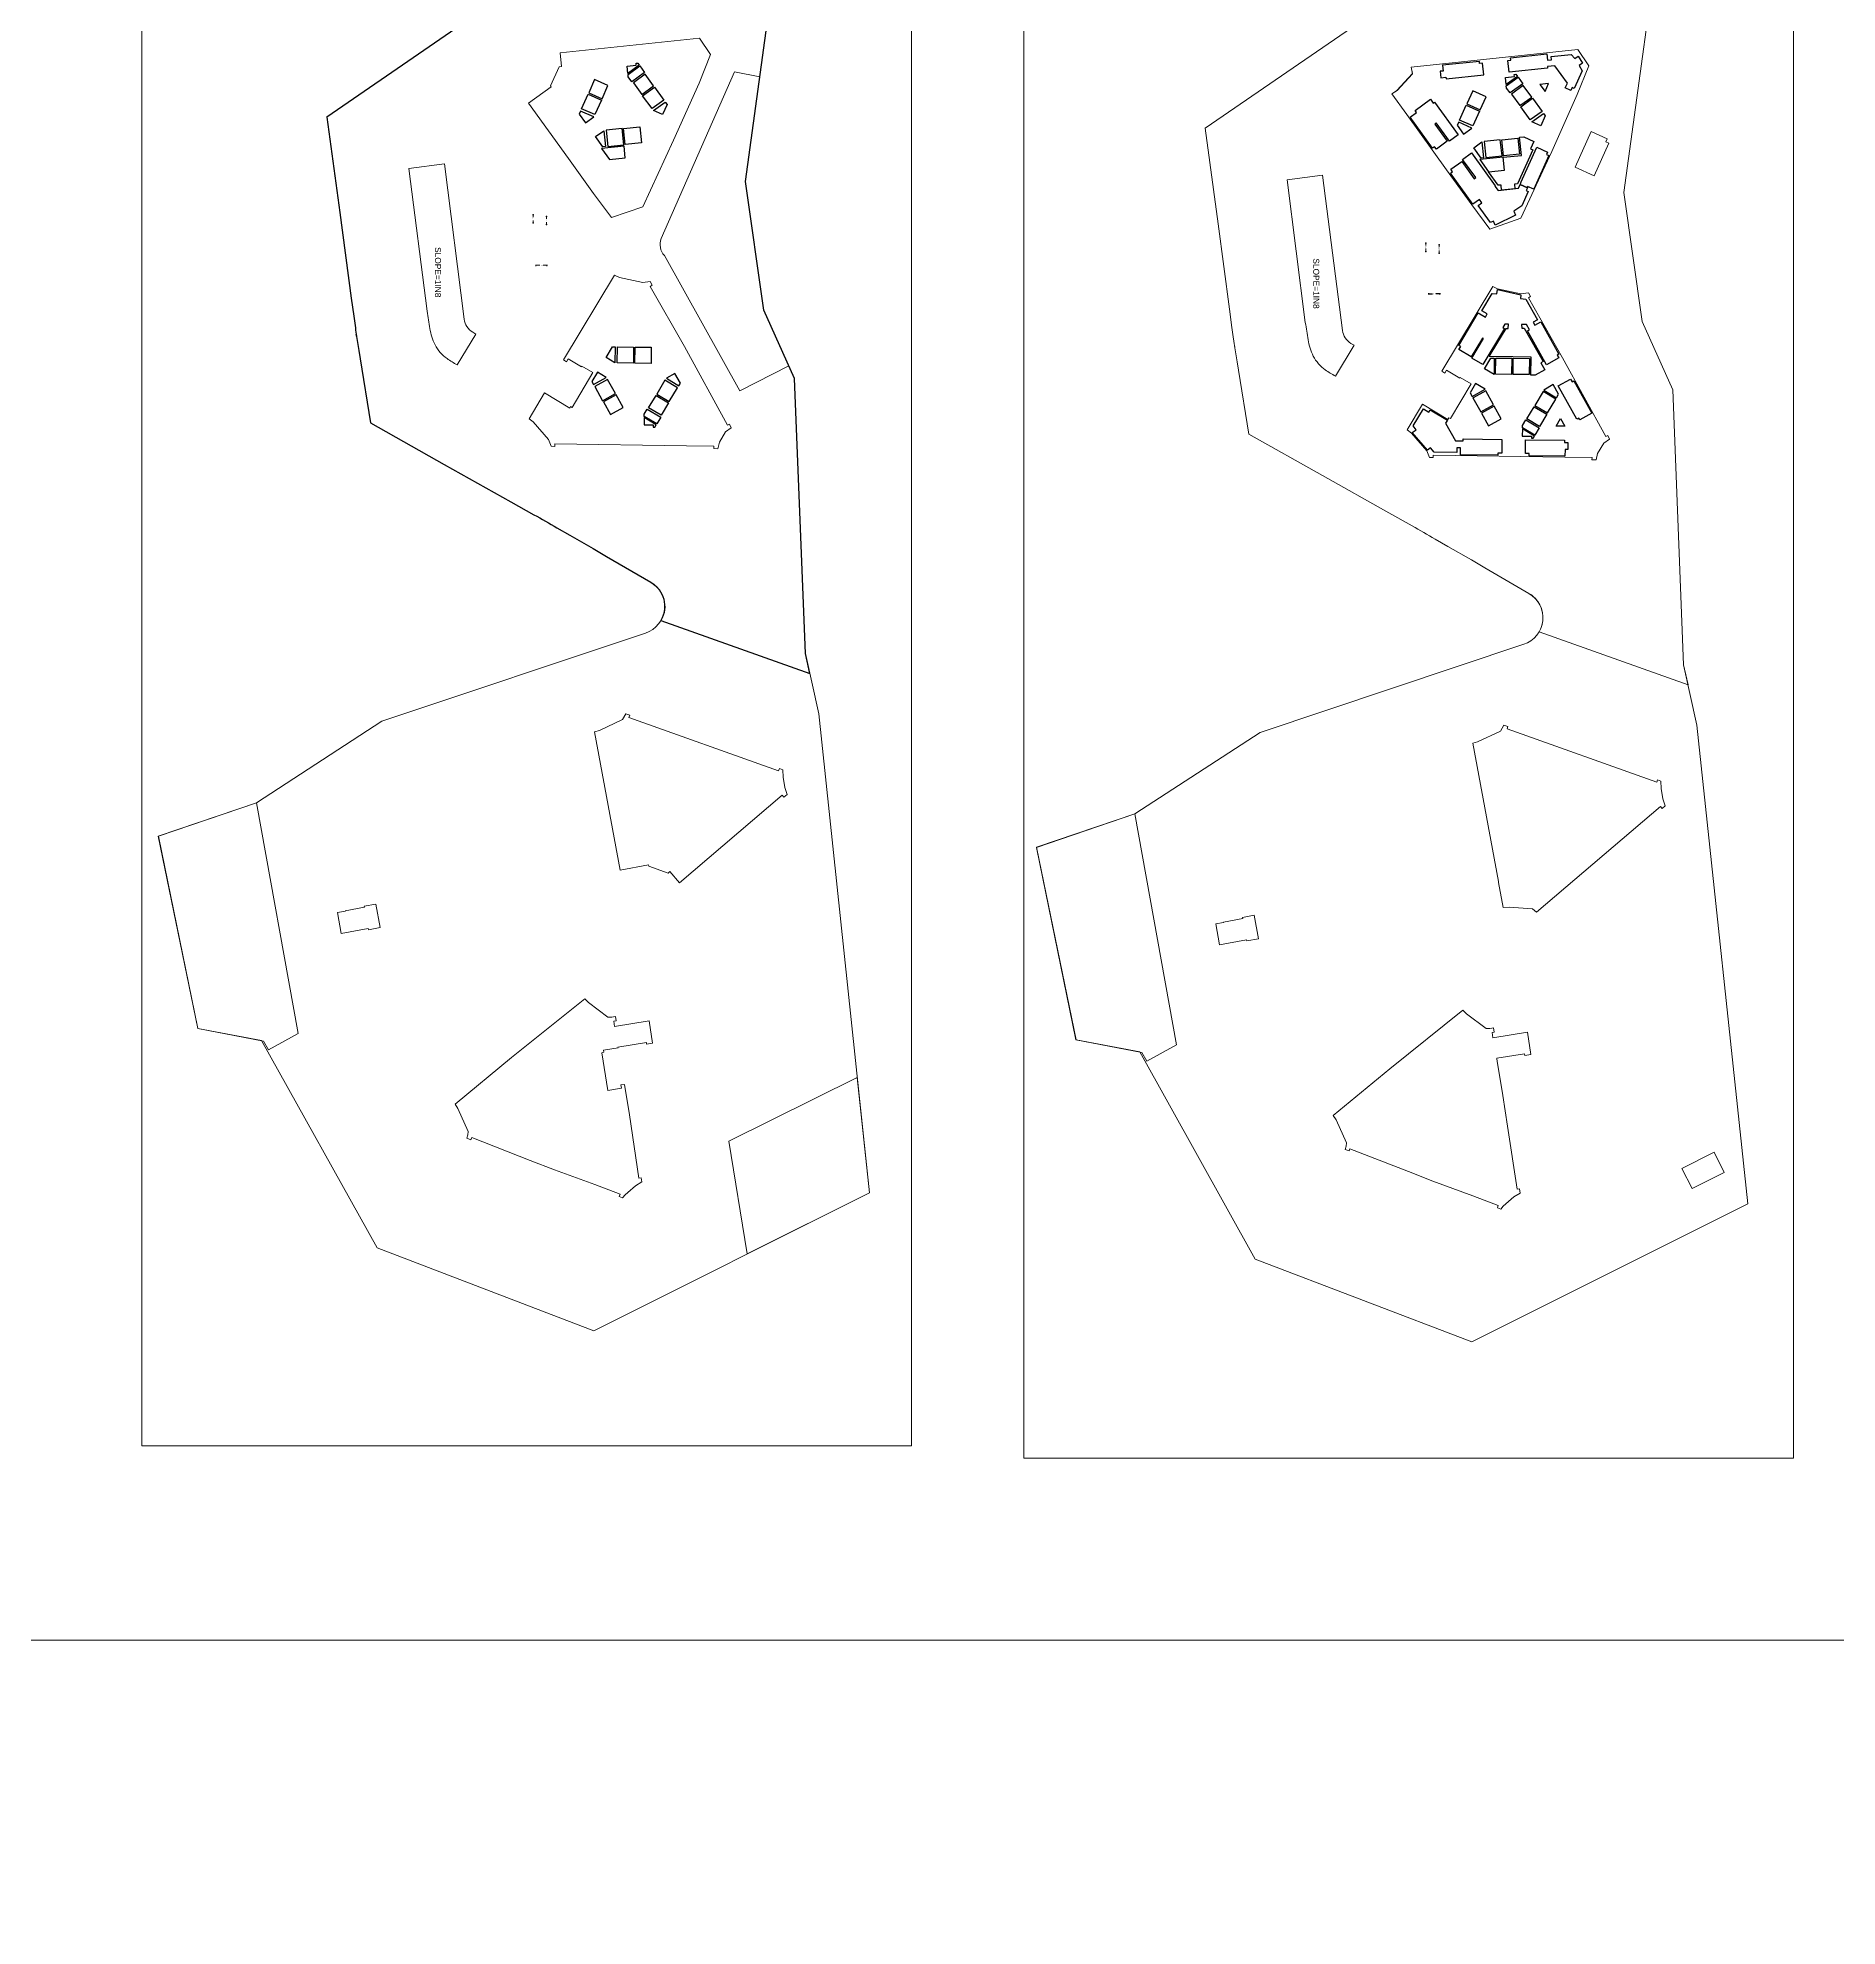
# Model space of a CAD drawing. Header units: metres. Extents: x 256329 to 886268, y -249371 to 355.
# Drawn here: x 284503.2 to 284804.4, y -871.7 to -555.7 of the extents above; entities that cross this region are included whole.
import ezdxf

# ---------------------------------------------------------------- set-up
doc = ezdxf.new("R2010")
doc.units = ezdxf.units.M
doc.header["$MEASUREMENT"] = 0
doc.header["$PDMODE"] = 35
doc.linetypes.add('DASHED', pattern=[0.75, 0.5, -0.25])
doc.layers.get('0').update_dxf_attribs({"lineweight": 18})
doc.layers.get('Defpoints').update_dxf_attribs({"lineweight": 20})
for name, color, linetype, lineweight, plot in [('A-AREA-BUILT UP', 30, 'Continuous', 0, False), ('A-AREA-BUP DUCTS', 114, 'Continuous', 0, False), ('A-AREA-BUP LOBBY', 49, 'Continuous', 0, False)]:
    doc.layers.add(name, color=color, linetype=linetype, lineweight=lineweight, plot=plot)
for name, color, linetype, lineweight in [('BLK_1_FLR_-1_BLT_UP_AREA', 22, 'DASHED', 9), ('BLK_1_FLR_-1_EXIT_WIDTH_DOOR', 7, 'Continuous', 0), ('BLK_1_FLR_-1_VEHICLE_RAMP_1', 7, 'Continuous', 0), ('BLK_1_FLR_-2_EXIT_WIDTH_DOOR', 7, 'Continuous', 0), ('BLK_1_FLR_-2_EXIT_WIDTH_STAIR', 1, 'Continuous', 0), ('BLK_1_FLR_-2_VEHICLE_RAMP_1', 7, 'Continuous', 0)]:
    doc.layers.add(name, color=color, linetype=linetype, lineweight=lineweight)
for name, color, linetype, plot in [('BLK_1_FLR_-1_BLT_UP_AREA_DEDUCT', 25, 'Continuous', False), ('BLK_1_FLR_-1_EXIT_WIDTH_STAIR', 7, 'Continuous', False), ('BLK_1_FLR_-2_BLT_UP_AREA_DEDUCT', 25, 'Continuous', False)]:
    doc.layers.add(name, color=color, linetype=linetype, plot=plot)
doc.layers.add('BLK_1_FLR_-2_BLT_UP_AREA', color=7, linetype='Continuous')
doc.styles.get("Standard").update_dxf_attribs({"font": 'arial.ttf'})
doc.dimstyles.new('RM DIM', dxfattribs={"dimtxt": 0.15, "dimasz": 0.1, "dimexe": 0.1, "dimexo": 0.1, "dimgap": 0.09, "dimtad": 0, "dimzin": 0, "dimdsep": 46, "dimtxsty": 'Standard', "dimblk": 'OBLIQUE', "dimcen": 0, "dimdle": 0.1, "dimclrd": 147, "dimclre": 147, "dimclrt": 7, "dimadec": 0, "dimazin": 0, "dimtfac": 1, "dimtofl": 0, "dimtmove": 1, "dimatfit": 2, "dimfxl": 0.125, "dimtolj": 1, "dimtzin": 0, "dimlwd": -1, "dimlwe": -1, "dimarcsym": 0})

# ---------------------------------------------------------------- blocks, each defined once
blk = doc.blocks.new('_Oblique')
at = {"color": 0, "linetype": 'ByBlock', "lineweight": -2}
blk.add_line((-0.5, -0.5), (0.5, 0.5), dxfattribs=at)
blk = doc.blocks.new('*D170')
at = {"layer": 'BLK_1_FLR_-1_EXIT_WIDTH_DOOR', "color": 147, "ltscale": 0.1, "transparency": 16777216}
for p, q in [((284737.893133, -590.401032), (284737.668133, -590.401032)), ((284737.768133, -590.301032), (284737.768133, -590.809076)), ((284737.893133, -591.772632), (284737.668133, -591.772632)), ((284737.768133, -591.872632), (284737.768133, -591.364588))]:
    blk.add_line(p, q, dxfattribs=at)
at = {"layer": 'Defpoints', "color": 0, "ltscale": 0.1, "transparency": 16777216}
for p in [(284738.075197, -590.401032), (284737.768133, -591.772632), (284738.075197, -591.772632)]:
    blk.add_point(p, dxfattribs=at)
at = {"layer": 'BLK_1_FLR_-1_EXIT_WIDTH_DOOR', "color": 147, "ltscale": 0.1, "transparency": 16777216, "xscale": 0.1, "yscale": 0.1, "zscale": 0.1}
for p, rotation in [((284737.768133, -590.401032), 90), ((284737.768133, -591.772632), 270)]:
    blk.add_blockref('_Oblique', p, dxfattribs=dict(at, rotation=rotation))
at = {"layer": 'BLK_1_FLR_-1_EXIT_WIDTH_DOOR', "color": 7, "ltscale": 0.1, "transparency": 16777216, "insert": (284737.768133, -591.086832), "char_height": 0.15, "attachment_point": 5, "rotation": 90}
blk.add_mtext('\\A1;1.37', dxfattribs=at)
blk = doc.blocks.new('*D171')
at = {"layer": 'BLK_1_FLR_-1_EXIT_WIDTH_STAIR', "color": 147, "ltscale": 0.1, "transparency": 16777216}
for p, q in [((284735.934113, -598.587442), (284736.670758, -598.587442)), ((284736.034113, -598.712442), (284736.034113, -598.487442)), ((284737.962913, -598.587442), (284737.226269, -598.587442)), ((284737.862913, -598.712442), (284737.862913, -598.487442))]:
    blk.add_line(p, q, dxfattribs=at)
at = {"layer": 'Defpoints', "color": 0, "ltscale": 0.1, "transparency": 16777216}
for p in [(284736.034113, -599.112432), (284737.862913, -598.587442), (284737.862913, -599.112432)]:
    blk.add_point(p, dxfattribs=at)
at = {"layer": 'BLK_1_FLR_-1_EXIT_WIDTH_STAIR', "color": 147, "ltscale": 0.1, "transparency": 16777216, "xscale": 0.1, "yscale": 0.1, "zscale": 0.1, "rotation": 180}
blk.add_blockref('_Oblique', (284736.034113, -598.587442), dxfattribs=at)
at = {"layer": 'BLK_1_FLR_-1_EXIT_WIDTH_STAIR', "color": 147, "ltscale": 0.1, "transparency": 16777216, "xscale": 0.1, "yscale": 0.1, "zscale": 0.1}
blk.add_blockref('_Oblique', (284737.862913, -598.587442), dxfattribs=at)
at = {"layer": 'BLK_1_FLR_-1_EXIT_WIDTH_STAIR', "color": 7, "ltscale": 0.1, "transparency": 16777216, "insert": (284736.948513, -598.587442), "char_height": 0.15, "attachment_point": 5}
blk.add_mtext('\\A1;1.83', dxfattribs=at)
blk = doc.blocks.new('*D172')
at = {"layer": 'BLK_1_FLR_-1_EXIT_WIDTH_DOOR', "color": 147, "ltscale": 0.1, "transparency": 16777216}
for p, q in [((284735.661741, -590.12234), (284735.436741, -590.12234)), ((284735.536741, -590.02234), (284735.536741, -590.530384)), ((284735.661741, -591.49394), (284735.436741, -591.49394)), ((284735.536741, -591.59394), (284735.536741, -591.085896))]:
    blk.add_line(p, q, dxfattribs=at)
at = {"layer": 'Defpoints', "color": 0, "ltscale": 0.1, "transparency": 16777216}
for p in [(284735.843804, -590.12234), (284735.536741, -591.49394), (284735.843804, -591.49394)]:
    blk.add_point(p, dxfattribs=at)
at = {"layer": 'BLK_1_FLR_-1_EXIT_WIDTH_DOOR', "color": 147, "ltscale": 0.1, "transparency": 16777216, "xscale": 0.1, "yscale": 0.1, "zscale": 0.1}
for p, rotation in [((284735.536741, -590.12234), 90), ((284735.536741, -591.49394), 270)]:
    blk.add_blockref('_Oblique', p, dxfattribs=dict(at, rotation=rotation))
at = {"layer": 'BLK_1_FLR_-1_EXIT_WIDTH_DOOR', "color": 7, "ltscale": 0.1, "transparency": 16777216, "insert": (284735.536741, -590.80814), "char_height": 0.15, "attachment_point": 5, "rotation": 90}
blk.add_mtext('\\A1;1.37', dxfattribs=at)
blk = doc.blocks.new('*D173')
at = {"layer": 'BLK_1_FLR_-2_EXIT_WIDTH_DOOR', "color": 147, "ltscale": 0.1, "transparency": 16777216}
for p, q in [((284588.469824, -585.633805), (284588.244824, -585.633805)), ((284588.469824, -587.005405), (284588.244824, -587.005405)), ((284588.344824, -585.533805), (284588.344824, -586.041849)), ((284588.344824, -587.105405), (284588.344824, -586.597361))]:
    blk.add_line(p, q, dxfattribs=at)
at = {"layer": 'Defpoints', "color": 0, "ltscale": 0.1, "transparency": 16777216}
for p in [(284588.344824, -587.005405), (284588.651887, -585.633805), (284588.651887, -587.005405)]:
    blk.add_point(p, dxfattribs=at)
at = {"layer": 'BLK_1_FLR_-2_EXIT_WIDTH_DOOR', "color": 147, "ltscale": 0.1, "transparency": 16777216, "xscale": 0.1, "yscale": 0.1, "zscale": 0.1}
for p, rotation in [((284588.344824, -585.633805), 90), ((284588.344824, -587.005405), 270)]:
    blk.add_blockref('_Oblique', p, dxfattribs=dict(at, rotation=rotation))
at = {"layer": 'BLK_1_FLR_-2_EXIT_WIDTH_DOOR', "color": 7, "ltscale": 0.1, "transparency": 16777216, "insert": (284588.344824, -586.319605), "char_height": 0.15, "attachment_point": 5, "rotation": 90}
blk.add_mtext('\\A1;1.37', dxfattribs=at)
blk = doc.blocks.new('*D174')
at = {"layer": 'BLK_1_FLR_-2_EXIT_WIDTH_STAIR', "color": 147, "ltscale": 0.1, "transparency": 16777216}
for p, q in [((284586.510804, -593.820215), (284587.247448, -593.820215)), ((284586.610804, -593.945215), (284586.610804, -593.720215)), ((284588.539604, -593.820215), (284587.80296, -593.820215)), ((284588.439604, -593.945215), (284588.439604, -593.720215))]:
    blk.add_line(p, q, dxfattribs=at)
at = {"layer": 'Defpoints', "color": 0, "ltscale": 0.1, "transparency": 16777216}
for p in [(284588.439604, -593.820215), (284586.610804, -594.345205), (284588.439604, -594.345205)]:
    blk.add_point(p, dxfattribs=at)
at = {"layer": 'BLK_1_FLR_-2_EXIT_WIDTH_STAIR', "color": 147, "ltscale": 0.1, "transparency": 16777216, "xscale": 0.1, "yscale": 0.1, "zscale": 0.1, "rotation": 180}
blk.add_blockref('_Oblique', (284586.610804, -593.820215), dxfattribs=at)
at = {"layer": 'BLK_1_FLR_-2_EXIT_WIDTH_STAIR', "color": 147, "ltscale": 0.1, "transparency": 16777216, "xscale": 0.1, "yscale": 0.1, "zscale": 0.1}
blk.add_blockref('_Oblique', (284588.439604, -593.820215), dxfattribs=at)
at = {"layer": 'BLK_1_FLR_-2_EXIT_WIDTH_STAIR', "color": 7, "ltscale": 0.1, "transparency": 16777216, "insert": (284587.525204, -593.820215), "char_height": 0.15, "attachment_point": 5}
blk.add_mtext('\\A1;1.83', dxfattribs=at)
blk = doc.blocks.new('*D175')
at = {"layer": 'BLK_1_FLR_-2_EXIT_WIDTH_DOOR', "color": 147, "ltscale": 0.1, "transparency": 16777216}
for p, q in [((284586.238431, -585.355113), (284586.013431, -585.355113)), ((284586.238431, -586.726713), (284586.013431, -586.726713)), ((284586.113431, -585.255113), (284586.113431, -585.763157)), ((284586.113431, -586.826713), (284586.113431, -586.318669))]:
    blk.add_line(p, q, dxfattribs=at)
at = {"layer": 'Defpoints', "color": 0, "ltscale": 0.1, "transparency": 16777216}
for p in [(284586.113431, -586.726713), (284586.420495, -585.355113), (284586.420495, -586.726713)]:
    blk.add_point(p, dxfattribs=at)
at = {"layer": 'BLK_1_FLR_-2_EXIT_WIDTH_DOOR', "color": 147, "ltscale": 0.1, "transparency": 16777216, "xscale": 0.1, "yscale": 0.1, "zscale": 0.1}
for p, rotation in [((284586.113431, -585.355113), 90), ((284586.113431, -586.726713), 270)]:
    blk.add_blockref('_Oblique', p, dxfattribs=dict(at, rotation=rotation))
at = {"layer": 'BLK_1_FLR_-2_EXIT_WIDTH_DOOR', "color": 7, "ltscale": 0.1, "transparency": 16777216, "insert": (284586.113431, -586.040913), "char_height": 0.15, "attachment_point": 5, "rotation": 90}
blk.add_mtext('\\A1;1.37', dxfattribs=at)

msp = doc.modelspace()

# ---------------------------------------------------------------- linework, layer by layer
at = {"color": 6, "ltscale": 0.05}
msp.add_lwpolyline([(284005.529033, -372.074651), (285033.133815, -372.074651), (285033.133815, -823.83546), (284005.529033, -823.83546)], close=True, dxfattribs=at)
at = {"elevation": -101063.996597}
for points in [[(284520.635984, -486.919119), (284649.441134, -486.919119), (284649.441134, -791.327555), (284520.635984, -791.327555)], [(284668.246234, -489.015777), (284797.051384, -489.015777), (284797.051384, -793.424213), (284668.246234, -793.424213)]]:
    msp.add_lwpolyline(points, close=True, dxfattribs=at)
at = {"color": 6, "ltscale": 0.05, "elevation": -100962.831435}
msp.add_lwpolyline([(284628.539671, -529.711111), (284621.680723, -579.768526), (284624.741891, -601.343694), (284629.879748, -612.74464), (284631.700829, -658.754666), (284633.935517, -668.871307), (284642.432652, -748.980035), (284596.266619, -772.070084), (284560.006374, -758.195189), (284540.672678, -723.545425), (284530.020366, -721.521862), (284523.416054, -689.31059), (284539.845757, -683.72944), (284560.823211, -670.086907), (284604.938765, -655.344248, 0.645421), (284605.810807, -646.823044), (284598.404769, -642.518784), (284596.176531, -641.223966), (284592.259449, -638.968578), (284590.122997, -637.738446, 0.005068), (284586.259394, -635.542753), (284582.384763, -633.366696), (284571.261153, -627.119494), (284558.917868, -620.187302), (284557.202926, -609.490918), (284556.975734, -608.073887), (284556.545399, -605.389815, -0.007092), (284556.500005, -605.106683, -0.007092), (284556.37892, -604.302159), (284556.115457, -602.343), (284555.705393, -599.293653), (284553.778622, -584.965754), (284551.632688, -569.0081), (284584.991877, -546.07635)], format="xyb", dxfattribs=at)
at = {"layer": 'A-AREA-BUILT UP', "elevation": 100.260857}
for points in [[(284746.219052, -587.744314), (284743.21637, -583.705974), (284739.010154, -577.838823), (284732.333554, -568.602509), (284729.828409, -565.135182), (284730.286603, -564.848052), (284730.690582, -564.594895), (284733.273311, -561.709497), (284733.092495, -560.677386), (284760.966331, -557.73477), (284762.799481, -560.447871), (284760.869234, -565.235405), (284756.604296, -574.795915), (284751.434717, -585.926376)], [(284763.708402, -578.851491), (284760.509704, -577.425014), (284763.180381, -571.443891), (284765.883832, -572.649863), (284765.659804, -573.152072), (284766.152743, -573.371965)], [(284764.033783, -626.388548), (284763.33287, -626.378464), (284763.3386, -625.980204), (284758.792256, -625.910443), (284736.746969, -625.593263), (284736.741152, -625.997574), (284736.141214, -625.988943), (284735.669155, -624.836022), (284733.11882, -621.907927), (284732.416023, -621.368803), (284734.98441, -617.063613), (284739.22026, -619.590421), (284739.383617, -619.316363), (284739.647694, -619.473701), (284743.111545, -613.659975), (284741.280053, -612.568296), (284741.20318, -612.697929), (284738.986642, -611.377044), (284738.70399, -611.848857), (284738.189638, -611.542135), (284746.729561, -597.376117), (284747.542243, -597.739786), (284751.453239, -598.588307), (284752.696713, -598.441004), (284753.036545, -599.049547), (284752.68731, -599.244572), (284758.414533, -609.294953), (284765.650118, -622.45906), (284765.993997, -622.26956), (284766.245095, -622.925041), (284765.296021, -623.587124), (284764.281739, -625.2873)], [(284748.457315, -701.258682), (284747.702112, -697.077015), (284747.674638, -696.92769), (284743.413243, -673.766618), (284744.20232, -673.533524), (284748.032368, -671.73556), (284748.602914, -670.751353), (284749.263009, -670.987023), (284749.129283, -671.361932), (284774.174118, -680.305324), (284774.308917, -679.928996), (284774.873981, -680.130738), (284774.930773, -681.381791), (284775.214786, -683.07), (284775.602903, -684.257663), (284775.071902, -684.708524), (284774.800447, -684.389261), (284754.038857, -702.061961), (284753.396469, -701.480567), (284749.451262, -701.19481)], [(284707.522912, -706.508712), (284705.55475, -706.864157), (284705.519274, -706.667729), (284700.982902, -707.487587), (284700.357188, -703.989212), (284701.679196, -703.750227), (284701.671012, -703.70496), (284704.876552, -703.125424), (284704.84101, -702.929009), (284706.80905, -702.572891)], [(284741.731154, -718.457722), (284742.360148, -719.070352), (284745.626996, -721.501538), (284746.254484, -721.499271), (284746.562287, -721.468153), (284746.876341, -721.415591), (284746.990938, -722.105979), (284746.603569, -722.16886), (284746.745958, -723.057468), (284752.524002, -722.137049), (284753.104184, -725.850474), (284752.09657, -726.014131), (284752.055394, -725.755825), (284747.404674, -726.496655), (284747.418646, -726.589975), (284747.48128, -726.980832), (284748.400108, -732.74614), (284749.210816, -737.832246), (284750.810063, -748.420412), (284751.20484, -748.357285), (284751.315093, -749.045482), (284750.24839, -749.695972), (284748.939257, -750.821979), (284748.491225, -751.255326), (284748.07227, -751.71687), (284747.512057, -751.502591), (284747.654631, -751.129029), (284743.406345, -749.504083), (284736.67694, -747.02761), (284732.613907, -745.462524), (284722.825262, -741.630561), (284722.683293, -742.002537), (284722.028791, -741.752193), (284722.170144, -741.199655), (284722.234989, -740.632967), (284720.515289, -736.786997), (284720.04721, -736.046446), (284729.49944, -728.279126)], [(284778.392016, -744.908141), (284783.758251, -742.224205), (284785.458078, -745.622821), (284780.091842, -748.306757)]]:
    msp.add_lwpolyline(points, close=True, dxfattribs=at)
at = {"layer": 'A-AREA-BUP DUCTS', "const_width": 0.01, "elevation": -1.016914}
msp.add_lwpolyline([(284736.280811, -566.054909), (284736.280811, -566.054909)], close=True, dxfattribs=at)
at = {"layer": 'A-AREA-BUP LOBBY', "color": 30, "true_color": 0xf26722, "elevation": -1.062838}
msp.add_lwpolyline([(284775.512296, -531.599431), (284768.653348, -581.656846), (284771.714516, -603.232014), (284776.852373, -614.63296), (284778.673454, -660.642986), (284780.908142, -670.759627), (284789.405277, -750.868354), (284743.239244, -773.958404), (284706.978999, -760.083509), (284687.645303, -725.433745), (284676.992991, -723.410182), (284670.388679, -691.19891), (284686.818382, -685.61776), (284707.795836, -671.975227), (284751.91139, -657.232568, 0.645421), (284752.783432, -648.711363), (284745.377394, -644.407104), (284743.149156, -643.112286), (284739.232074, -640.856898), (284737.095622, -639.626766, 0.005068), (284733.232019, -637.431073), (284729.357387, -635.255016), (284718.233778, -629.007814), (284705.890493, -622.075622), (284704.175551, -611.379238), (284703.948359, -609.962207), (284703.518024, -607.278134, -0.007092), (284703.47263, -606.995002, -0.007092), (284703.351545, -606.190479), (284703.088082, -604.231319), (284702.678018, -601.181973), (284700.751247, -586.854073), (284698.605313, -570.89642), (284731.964502, -547.96467)], format="xyb", dxfattribs=at)
at = {"layer": 'A-AREA-BUP LOBBY', "color": 30, "true_color": 0xf26722}
for points, elevation in [([(284590.657397, -558.286686), (284614.002004, -555.826805), (284615.835154, -558.539906), (284613.904907, -563.32744), (284613.904907, -563.32744), (284609.639969, -572.88795), (284609.639969, -572.88795), (284604.470391, -584.018411), (284599.254725, -585.836349), (284596.252043, -581.79801), (284592.045828, -575.930858), (284585.369228, -566.694544), (284589.152718, -563.950001), (284589.039887, -563.794458), (284590.510621, -560.594809), (284590.894637, -560.554865), (284590.657397, -558.286686)], -100962.732215), ([(284733.092495, -560.677386), (284760.966331, -557.73477), (284762.799481, -560.447871), (284760.869234, -565.235405), (284760.869234, -565.235405), (284756.604296, -574.795915), (284756.604296, -574.795915), (284751.434717, -585.926376), (284746.219052, -587.744314), (284743.21637, -583.705974), (284739.010154, -577.838823), (284732.333554, -568.602509), (284729.828409, -565.135182), (284730.286603, -564.848052), (284730.744797, -564.560921), (284733.282631, -561.762697), (284733.092495, -560.677386)], -0.963618), ([(284607.537749, -653.236295), (284632.459763, -662.128791)], -101165.320291), ([(284754.510374, -655.124615), (284779.432388, -664.01711)], -102.337326)]:
    msp.add_lwpolyline(points, dxfattribs=dict(at, elevation=elevation))
at = {"layer": 'A-AREA-BUP LOBBY', "color": 30, "true_color": 0xf26722, "elevation": -101064.045803}
msp.add_lwpolyline([(284620.727552, -614.794078), (284628.931958, -610.641486), (284624.74189, -601.343694), (284621.682806, -579.783208), (284624.077165, -562.278999), (284619.809664, -561.471195), (284607.540777, -589.354506, 0.276775), (284608.091355, -592.183535)], format="xyb", close=True, dxfattribs=at)
at = {"layer": 'A-AREA-BUP LOBBY', "color": 30, "true_color": 0xf26722}
for points, elevation in [([(284763.180381, -571.443891), (284765.883832, -572.649863), (284765.659804, -573.152072), (284766.152743, -573.371965), (284763.708402, -578.851491), (284760.509704, -577.425014)], -0.882152), ([(284599.756936, -595.487797), (284600.569618, -595.851467), (284604.480614, -596.699988), (284605.724088, -596.552684), (284606.06392, -597.161228), (284605.714685, -597.356253), (284611.441908, -607.406633), (284618.677493, -620.57074), (284619.021372, -620.38124), (284619.27247, -621.036721), (284618.323396, -621.698805), (284617.309114, -623.39898), (284617.061158, -624.500228), (284616.360245, -624.490144), (284616.365975, -624.091884), (284611.819631, -624.022123), (284589.774344, -623.704943), (284589.768527, -624.109255), (284589.168589, -624.100623), (284588.69653, -622.947702), (284586.146195, -620.019607), (284585.443398, -619.480483), (284588.011785, -615.175293), (284592.247635, -617.702101), (284592.410992, -617.428043), (284592.675069, -617.585382), (284596.13892, -611.771656), (284594.307428, -610.679976), (284594.230555, -610.809609), (284592.014017, -609.488724), (284591.731365, -609.960537), (284591.217013, -609.653816), (284599.756936, -595.487797)], -100962.604826), ([(284746.729561, -597.376117), (284747.542243, -597.739786), (284751.453239, -598.588307), (284752.696713, -598.441004), (284753.036545, -599.049547), (284752.68731, -599.244572), (284758.414533, -609.294953), (284765.650118, -622.45906), (284765.993997, -622.26956), (284766.245095, -622.925041), (284765.296021, -623.587124), (284764.281739, -625.2873), (284764.033783, -626.388548), (284763.33287, -626.378464), (284763.3386, -625.980204), (284758.792256, -625.910443), (284736.746969, -625.593263), (284736.741152, -625.997574), (284736.141214, -625.988943), (284735.669155, -624.836022), (284733.11882, -621.907927), (284732.416023, -621.368803), (284734.98441, -617.063613), (284739.22026, -619.590421), (284739.383617, -619.316363), (284739.647694, -619.473701), (284743.111545, -613.659975), (284741.280053, -612.568296), (284741.20318, -612.697929), (284738.986642, -611.377044), (284738.70399, -611.848857), (284738.189638, -611.542135), (284746.729561, -597.376117)], -0.836228), ([(284601.068041, -669.827595), (284597.237994, -671.625559), (284596.424675, -671.880336), (284600.679414, -695.005237), (284605.457553, -694.109522), (284605.483455, -694.351256), (284608.709595, -695.502564), (284609.000047, -695.255861), (284610.624341, -697.119645), (284627.836121, -682.481296), (284628.107576, -682.800559), (284628.638576, -682.349698), (284628.25046, -681.162035), (284627.966447, -679.473826), (284627.909655, -678.222773), (284627.344591, -678.021031), (284627.209792, -678.397359), (284602.164957, -669.453967), (284602.298682, -669.079058), (284601.638588, -668.843388), (284601.068041, -669.827595)], -100962.730712), ([(284539.845757, -683.72944), (284523.400111, -689.312628), (284530.004423, -721.5239), (284541.036567, -723.612508), (284541.859212, -725.086848), (284546.816152, -722.349299), (284539.845757, -683.72944)], -100962.891555), ([(284686.818382, -685.61776), (284670.372736, -691.200948), (284676.977048, -723.41222), (284688.009192, -725.500827), (284688.831837, -726.975168), (284693.788777, -724.237619), (284686.818382, -685.61776)], -1.122958), ([(284553.384563, -702.100892), (284554.706571, -701.861908), (284554.698387, -701.81664), (284557.903927, -701.237105), (284557.868385, -701.040689), (284559.836425, -700.684571), (284560.550287, -704.620393), (284558.582125, -704.975837), (284558.546649, -704.779409), (284554.010277, -705.599267)], -100861.677188), ([(284700.357188, -703.989212), (284701.679196, -703.750227), (284701.671012, -703.70496), (284704.876552, -703.125424), (284704.84101, -702.929009), (284706.80905, -702.572891), (284707.522912, -706.508712), (284705.55475, -706.864157), (284705.519274, -706.667729), (284700.982902, -707.487587)], 100.09141), ([(284594.758529, -716.569403), (284595.387523, -717.182032), (284598.654371, -719.613218), (284599.281859, -719.610951), (284599.589663, -719.579834), (284599.903716, -719.527271), (284600.018313, -720.217659), (284599.630944, -720.280541), (284599.773333, -721.169149), (284605.551378, -720.248729), (284606.131559, -723.962154), (284605.123945, -724.125812), (284605.082769, -723.867505), (284600.327101, -724.625064), (284600.349156, -724.772366), (284597.915885, -725.162294), (284597.969559, -725.497235), (284597.612277, -725.554489), (284598.620205, -731.862494), (284600.921544, -731.49545), (284600.83172, -730.952824), (284601.427483, -730.85782), (284602.238191, -735.943926), (284603.837438, -746.532092), (284604.232215, -746.468965), (284604.342468, -747.157162), (284603.275765, -747.807652), (284601.966632, -748.933659), (284601.5186, -749.367006), (284601.099645, -749.82855), (284600.539432, -749.614272), (284600.682006, -749.240709), (284596.43372, -747.615764), (284589.704315, -745.13929), (284585.641282, -743.574204), (284575.852637, -739.742242), (284575.710668, -740.114217), (284575.056166, -739.863873), (284575.197519, -739.311335), (284575.262364, -738.744647), (284573.542664, -734.898677), (284573.074585, -734.158126), (284582.526815, -726.390806), (284594.758529, -716.569403)], -100962.683502), ([(284741.731154, -718.457722), (284742.360148, -719.070352), (284745.626996, -721.501538), (284746.254484, -721.499271), (284746.562287, -721.468153), (284746.876341, -721.415591), (284746.990938, -722.105979), (284746.603569, -722.16886), (284746.745958, -723.057468), (284752.524002, -722.137049), (284753.104184, -725.850474), (284752.09657, -726.014131), (284752.055394, -725.755825), (284747.404674, -726.496655), (284747.426728, -726.643958), (284747.427606, -726.64589), (284747.48128, -726.980832), (284747.481251, -726.981545), (284748.400108, -732.74614), (284748.400108, -732.74614), (284748.400108, -732.74614), (284748.400108, -732.74614), (284749.210816, -737.832246), (284750.810063, -748.420412), (284751.20484, -748.357285), (284751.315093, -749.045482), (284750.24839, -749.695972), (284748.939257, -750.821979), (284748.491225, -751.255326), (284748.07227, -751.71687), (284747.512057, -751.502591), (284747.654631, -751.129029), (284743.406345, -749.504083), (284736.67694, -747.02761), (284732.613907, -745.462524), (284722.825262, -741.630561), (284722.683293, -742.002537), (284722.028791, -741.752193), (284722.170144, -741.199655), (284722.234989, -740.632967), (284720.515289, -736.786997), (284720.04721, -736.046446), (284729.49944, -728.279126), (284741.731154, -718.457722)], -0.914904), ([(284621.950506, -759.224228), (284618.859488, -740.379198), (284640.386598, -729.690374), (284642.432652, -748.980035)], -100861.617067), ([(284783.758251, -742.224205), (284785.458078, -745.622821), (284780.091842, -748.306757), (284778.392016, -744.908141), (284783.758251, -742.224205)], 100.091452)]:
    msp.add_lwpolyline(points, close=True, dxfattribs=dict(at, elevation=elevation))
at = {"layer": 'BLK_1_FLR_-1_BLT_UP_AREA', "color": 14, "linetype": 'Continuous', "elevation": -1.062838}
msp.add_lwpolyline([(284731.964502, -547.96467), (284698.605313, -570.89642), (284700.751247, -586.854073), (284702.678018, -601.181973), (284703.088082, -604.231319), (284703.351545, -606.190479, 0.012201), (284703.573971, -607.572257, -0.007405), (284703.518024, -607.278134), (284703.948359, -609.962207), (284704.175551, -611.379238), (284705.890493, -622.075622), (284718.233778, -629.007814), (284729.357387, -635.255016), (284733.232019, -637.431073, -0.005068), (284737.095622, -639.626766), (284739.232074, -640.856898), (284743.149156, -643.112286), (284745.377394, -644.407104), (284752.783332, -648.711305, -0.41297), (284754.495294, -655.119234), (284779.417607, -664.011836), (284778.673454, -660.642986), (284776.852373, -614.63296), (284771.714516, -603.232014), (284768.653348, -581.656846), (284775.512296, -531.599431)], format="xyb", dxfattribs=at)
at = {"layer": 'BLK_1_FLR_-1_BLT_UP_AREA_DEDUCT', "color": 14, "linetype": 'Continuous'}
for points, elevation in [([(284749.256076, -559.554625), (284749.753237, -559.502808), (284749.709862, -559.089855), (284755.752182, -558.459244), (284755.862708, -559.51731), (284756.558836, -559.444746), (284756.499068, -558.895796), (284759.844499, -558.545778), (284760.444122, -559.234506), (284761.010742, -558.82348), (284761.771098, -559.977209), (284761.205118, -560.390053), (284761.671395, -561.268878), (284760.355904, -564.209258), (284760.019291, -564.058661), (284759.792112, -564.55758), (284759.794611, -564.552051), (284758.859182, -564.134737), (284759.221108, -563.32339), (284757.117161, -560.42356), (284755.87135, -560.554009), (284755.901711, -560.846517), (284749.463849, -561.519079)], -1.016914), ([(284750.605854, -561.858492), (284750.865954, -562.217177), (284748.967988, -563.592004), (284748.842318, -562.38382), (284750.345618, -562.237774), (284750.324402, -561.888076)], -0.900215), ([(284750.954008, -562.338661), (284751.749422, -563.435757), (284749.620197, -564.979483), (284749.029396, -564.164657), (284748.988241, -563.76409)], -1.059555), ([(284744.637554, -567.821529), (284745.624405, -565.611885), (284743.378449, -564.608816), (284742.393722, -566.816368)], 100.123086), ([(284751.841241, -563.739737), (284749.878482, -565.162774), (284751.285089, -567.102754), (284753.245656, -565.6733)], -0.900215), ([(284756.06961, -563.396489), (284754.624215, -563.547126), (284755.477165, -564.723703)], 302.662859), ([(284736.293302, -566.045845), (284736.735817, -566.679889), (284736.99379, -566.499844), (284740.95966, -571.969874), (284739.470276, -573.050124), (284737.257498, -569.999277), (284737.014843, -570.175223), (284739.11146, -573.066359), (284737.288879, -574.388073), (284736.995071, -573.983318), (284736.648542, -574.234726), (284732.892574, -569.057664), (284733.978055, -568.270268), (284733.719317, -567.913719)], -0.903498), ([(284743.417149, -570.480784), (284741.189316, -569.516308), (284742.289256, -567.050516), (284744.524182, -568.048727)], 100.204552), ([(284753.39791, -565.879626), (284754.983239, -568.069906), (284753.000976, -569.473189), (284751.414423, -567.317778)], -1.016914), ([(284755.21838, -568.393493), (284755.517234, -568.80258), (284754.765089, -570.487944), (284753.261012, -569.812619)], -0.900215), ([(284741.857197, -571.861745), (284743.230583, -570.865968), (284741.025766, -569.882773), (284740.797852, -570.39387)], 100.204552), ([(284752.533278, -580.829034), (284752.322763, -581.311201), (284752.662133, -581.462477), (284751.587245, -583.873869), (284750.228213, -584.765765), (284750.517339, -585.408552), (284747.12088, -587.078064), (284746.850119, -586.438066), (284746.331263, -586.668133), (284744.277269, -583.827623), (284744.912773, -583.366646), (284744.50176, -582.800021), (284743.415594, -583.584136), (284739.66202, -578.404384), (284740.008563, -578.158031), (284739.719058, -577.750156), (284741.537122, -576.431399), (284743.634381, -579.322315), (284743.881188, -579.143317), (284741.672588, -576.098026), (284743.156658, -575.021482), (284747.142897, -580.51682), (284747.054902, -580.58065), (284747.605541, -581.294949), (284751.035712, -580.934092), (284751.321701, -580.293761)], 95.325956), ([(284744.913721, -573.175832), (284745.188444, -575.831737), (284744.770786, -575.87534), (284743.537174, -574.174404)], -0.974273), ([(284747.99148, -572.825806), (284745.306075, -573.106155), (284745.586897, -575.796094), (284748.274822, -575.515482)], -1.016914), ([(284746.006585, -578.156961), (284748.681983, -577.878199), (284748.459332, -575.739146), (284751.542011, -575.421682), (284751.226938, -572.403657), (284751.900881, -572.333279), (284753.60946, -573.099556), (284753.055293, -574.319319), (284753.424404, -574.491436), (284750.884568, -580.188958), (284750.365893, -580.228065), (284750.446346, -580.996869), (284748.186348, -581.233072), (284748.132889, -580.397221), (284747.646548, -580.423789)], -1.020197), ([(284751.206357, -575.209438), (284748.523471, -575.489524), (284748.243795, -572.810569), (284750.929201, -572.53022)], -1.016914), ([(284752.609634, -580.657718), (284752.533278, -580.829034), (284751.31855, -580.292369), (284751.461175, -579.969618), (284751.453286, -579.966134), (284754.092738, -574.072145), (284755.892223, -574.866556), (284755.708835, -575.280701), (284756.100371, -575.456922), (284753.585285, -581.089024), (284752.563246, -580.637033)], 95.325956), ([(284748.457571, -575.726714), (284744.541484, -576.135547), (284746.006585, -578.156961), (284748.681983, -577.878199)], 95.152643), ([(284745.047707, -610.43753), (284743.216969, -609.34566), (284745.161953, -606.085369), (284744.989861, -605.982705), (284743.121273, -609.114936), (284741.077256, -607.897265), (284741.358923, -607.424968), (284741.038337, -607.233324), (284744.303, -601.761021), (284745.505224, -602.478243), (284745.812624, -601.962971), (284744.910984, -601.425071), (284746.644635, -598.519085), (284747.436917, -598.616217), (284747.524174, -597.881014), (284751.437277, -598.732837), (284751.360214, -599.36142), (284752.258459, -599.471543), (284754.189464, -602.936734), (284753.493487, -603.324573), (284753.786346, -603.849039), (284754.790888, -603.288109), (284757.798641, -608.671891), (284757.492139, -608.838782), (284757.762987, -609.323796), (284755.726236, -610.45587), (284752.550749, -604.774931), (284752.874375, -604.594271), (284752.386622, -603.720535), (284751.558823, -603.709399), (284751.588015, -604.340714), (284752.010675, -604.321171), (284755.143924, -609.930763), (284754.796476, -610.122894), (284755.451869, -611.296432), (284753.818536, -612.20861), (284753.091319, -612.198299), (284753.133722, -609.168742), (284750.084573, -609.126125), (284746.15344, -609.073379), (284747.424281, -606.938742), (284748.972893, -604.408688), (284749.329019, -604.39875), (284749.339386, -603.678151), (284748.734486, -603.669644), (284748.40691, -604.205423), (284748.672079, -604.363617), (284745.047707, -610.43753)], -1.062929), ([(284746.980772, -609.332768), (284746.942247, -612.089105), (284745.323091, -611.136056), (284746.398371, -609.332491)], -0.931632), ([(284747.221575, -609.339626), (284749.921312, -609.37736), (284749.880941, -612.07877), (284747.1816, -612.041042)], -0.931632), ([(284750.171287, -609.380854), (284752.871023, -609.418588), (284752.833467, -612.105669), (284750.131578, -612.071221)], -0.931632), ([(284757.70051, -613.997385), (284759.737579, -612.862704), (284760.003833, -613.339409), (284760.31618, -613.165354), (284763.317185, -618.550734), (284761.300442, -619.683454), (284761.13929, -619.375506), (284760.815777, -619.55673)], -0.903498), ([(284743.285119, -615.769444), (284745.473109, -614.548379), (284743.859525, -613.589453), (284742.936123, -615.147758)], -0.931632), ([(284745.542081, -614.794602), (284743.443858, -615.967253), (284743.410944, -615.989538), (284744.720147, -618.34972), (284746.85935, -617.15159)], 100.204552), ([(284755.890651, -618.506021), (284757.267973, -616.194037), (284755.165222, -614.934074), (284753.784695, -617.251436)], -0.931632), ([(284757.410994, -615.968062), (284757.746751, -615.404876), (284756.844065, -613.785084), (284755.257129, -614.683985)], -0.931632), ([(284741.769333, -622.840867), (284748.244649, -622.94742), (284748.243797, -625.250157), (284747.591306, -625.243501), (284747.586401, -625.596073), (284741.314612, -625.505837), (284741.331081, -624.361169), (284740.731143, -624.352538), (284740.719634, -625.152455), (284736.926537, -625.097881), (284736.321044, -624.330324), (284735.79821, -624.735465), (284733.25353, -621.813864), (284733.895729, -621.326946), (284733.429383, -620.670798), (284735.122346, -617.833014), (284736.024071, -618.370965), (284736.255197, -617.984074), (284739.16743, -619.719959), (284738.839468, -620.253457), (284740.479015, -623.192075), (284741.763939, -623.209511)], -1.062838), ([(284746.978887, -617.372069), (284744.847388, -618.567593), (284746.027363, -620.676581), (284748.159962, -619.483879)], -1.016914), ([(284754.534388, -620.782653), (284752.428433, -619.528068), (284753.662949, -617.472496), (284755.762702, -618.720797)], -0.931632), ([(284753.191617, -622.414493), (284753.197834, -622.76461), (284753.477152, -622.7673), (284753.708712, -622.378328), (284751.693484, -621.177959), (284751.676794, -622.38938)], 100.204552), ([(284754.512917, -621.026114), (284753.785125, -622.249578), (284751.686361, -621.007294), (284751.691881, -620.606325), (284752.245091, -619.677703)], -0.857574), ([(284758.768283, -620.730095), (284757.315197, -620.71008), (284758.058858, -619.46155)], -0.931632), ([(284752.193511, -625.313192), (284752.221412, -622.998417), (284758.716466, -623.093068), (284758.711866, -623.439888), (284759.293643, -623.454019), (284759.276596, -624.61494), (284758.824272, -624.608432), (284758.807732, -625.757993), (284752.838493, -625.674114), (284752.843455, -625.325537)], -1.062838)]:
    msp.add_lwpolyline(points, close=True, dxfattribs=dict(at, elevation=elevation))
msp.add_lwpolyline([(284745.028732, -559.995266), (284744.533319, -560.040849), (284744.496861, -559.690504), (284738.336909, -560.331533), (284738.440812, -561.310871), (284737.920817, -561.359331), (284738.032519, -562.426767), (284738.880505, -562.334008), (284738.912474, -562.638147), (284745.234528, -561.973619)], close=True, dxfattribs=at)
at = {"layer": 'BLK_1_FLR_-1_VEHICLE_RAMP_1', "color": 2, "elevation": -102.277206}
msp.add_lwpolyline([(284718.253926, -578.749099), (284712.302358, -579.509911), (284715.356846, -603.404124, -0.006637), (284715.823104, -606.27663, 0.079351), (284716.697911, -609.006856, 0.124082), (284718.708856, -611.321275, 0.030056), (284720.392614, -612.350009), (284723.510473, -607.20371), (284722.993241, -606.890347, -0.228598), (284721.571957, -604.704914)], format="xyb", close=True, dxfattribs=at)
at = {"layer": 'BLK_1_FLR_-2_BLT_UP_AREA', "color": 14, "linetype": 'Continuous', "elevation": -100962.831435}
msp.add_lwpolyline([(284584.991877, -546.07635), (284551.632688, -569.0081), (284553.778622, -584.965754), (284555.705393, -599.293653), (284556.115457, -602.343), (284556.37892, -604.302159, 0.012201), (284556.601346, -605.683937, -0.007405), (284556.545399, -605.389815), (284556.975734, -608.073887), (284557.202926, -609.490918), (284558.917868, -620.187302), (284571.261153, -627.119494), (284582.384763, -633.366696), (284586.259394, -635.542753, -0.005068), (284590.122997, -637.738446), (284592.259449, -638.968578), (284596.176531, -641.223966), (284598.404769, -642.518784), (284605.810707, -646.822985, -0.41297), (284607.52267, -653.230914), (284632.444982, -662.123516), (284631.700829, -658.754666), (284629.879748, -612.74464), (284624.741891, -601.343694), (284621.680723, -579.768526), (284628.539671, -529.711111)], format="xyb", dxfattribs=at)
at = {"layer": 'BLK_1_FLR_-2_BLT_UP_AREA_DEDUCT', "color": 14, "linetype": 'Continuous'}
for points, elevation in [([(284603.641666, -559.975992), (284603.901766, -560.334677), (284602.0038, -561.709504), (284601.87813, -560.50132), (284603.38143, -560.355274), (284603.360214, -560.005576)], -100962.732215), ([(284603.98982, -560.456162), (284604.785234, -561.553257), (284602.656009, -563.096984), (284602.065208, -562.282157), (284602.024053, -561.88159)], -100962.891555), ([(284604.877054, -561.857238), (284602.914294, -563.280274), (284604.320901, -565.220254), (284606.281468, -563.7908)], -100962.732215), ([(284596.452961, -568.598284), (284594.225128, -567.633808), (284595.325068, -565.168016), (284597.559994, -566.166228)], -100861.627448), ([(284597.673366, -565.939029), (284598.660217, -563.729385), (284596.414261, -562.726316), (284595.429534, -564.933868)], -100861.708914), ([(284606.433722, -563.997126), (284608.019051, -566.187406), (284606.036788, -567.59069), (284604.450235, -565.435279)], -100962.848915), ([(284594.893009, -569.979245), (284596.266395, -568.983468), (284594.061578, -568.000273), (284593.833664, -568.51137)], -100861.627448), ([(284608.254192, -566.510993), (284608.553046, -566.92008), (284607.800901, -568.605444), (284606.296824, -567.930119)], -100962.732215), ([(284597.949533, -571.293332), (284598.224256, -573.949237), (284597.806598, -573.99284), (284596.572986, -572.291904)], -100962.806274), ([(284601.027292, -570.943306), (284598.341887, -571.223656), (284598.622709, -573.913595), (284601.310634, -573.632982)], -100962.848915), ([(284604.242169, -573.326938), (284601.559283, -573.607024), (284601.279607, -570.928069), (284603.965013, -570.64772)], -100962.848915), ([(284601.346936, -573.859507), (284597.577296, -574.253047), (284598.929027, -576.116477), (284601.554579, -575.850055)], -100866.679358), ([(284599.857365, -607.45595), (284599.820067, -610.124479), (284598.358903, -609.253556), (284599.434183, -607.449991)], -100962.763633), ([(284600.257387, -607.457127), (284602.957124, -607.49486), (284602.916753, -610.19627), (284600.217412, -610.158542)], -100962.763633), ([(284603.207099, -607.498354), (284605.906835, -607.536088), (284605.869279, -610.223169), (284603.16739, -610.188721)], -100962.763633), ([(284596.247181, -613.7579), (284598.355287, -612.578419), (284596.895337, -611.706953), (284595.971935, -613.265258)], -100962.763633), ([(284598.577893, -612.912103), (284596.47967, -614.084753), (284596.446756, -614.107038), (284597.755959, -616.467221), (284599.895162, -615.26909)], -100861.627448), ([(284610.511889, -613.95961), (284610.768274, -613.522307), (284609.858803, -611.914368), (284608.432717, -612.72098)], -100962.763633), ([(284600.014699, -615.489569), (284597.8832, -616.685093), (284599.063175, -618.794081), (284601.195774, -617.601379)], -100962.848915), ([(284607.5702, -618.900153), (284605.464245, -617.645568), (284606.698761, -615.589996), (284608.798514, -616.838297)], -100962.763633), ([(284608.926463, -616.623521), (284610.303785, -614.311537), (284608.201034, -613.051574), (284606.820507, -615.368936)], -100962.763633), ([(284607.500474, -619.210709), (284606.812055, -620.367985), (284604.722173, -619.124795), (284604.727693, -618.723826), (284605.239908, -617.864017)], -100962.689574), ([(284606.21793, -620.533939), (284606.2087, -620.882272), (284606.50614, -620.882247), (284606.733099, -620.500715), (284604.717806, -619.301894), (284604.701248, -620.504651)], -100861.627448)]:
    msp.add_lwpolyline(points, close=True, dxfattribs=dict(at, elevation=elevation))
at = {"layer": 'BLK_1_FLR_-2_VEHICLE_RAMP_1', "color": 2, "elevation": -101064.045803}
msp.add_lwpolyline([(284571.281301, -576.860779), (284565.329733, -577.621591), (284568.384221, -601.515804, -0.006637), (284568.850479, -604.38831, 0.079351), (284569.725286, -607.118536, 0.124082), (284571.736231, -609.432955, 0.030056), (284573.419989, -610.46169), (284576.537848, -605.31539), (284576.020616, -605.002028, -0.228598), (284574.599332, -602.816595)], format="xyb", close=True, dxfattribs=at)

# ---------------------------------------------------------------- texts
at = {"layer": 'BLK_1_FLR_-1_VEHICLE_RAMP_1', "color": 2, "insert": (284717.680462, -592.655578, -101413.744963), "char_height": 1, "width": 1.687746, "attachment_point": 1, "rotation": 270}
msp.add_mtext('SLOPE=1IN8', dxfattribs=at)
at = {"layer": 'BLK_1_FLR_-2_VEHICLE_RAMP_1', "color": 2, "insert": (284570.707838, -590.767258, -202375.513561), "char_height": 1, "width": 1.687746, "attachment_point": 1, "rotation": 270}
msp.add_mtext('SLOPE=1IN8', dxfattribs=at)

# ---------------------------------------------------------------- dimensions: what is measured, and where the dimension line sits
at = {"layer": 'BLK_1_FLR_-1_EXIT_WIDTH_DOOR', "color": 3, "ltscale": 0.1}
dim = msp.add_linear_dim(base=(284735.536741, -591.49394), p1=(284735.843804, -590.12234), p2=(284735.843804, -591.49394), angle=90, dimstyle='RM DIM', override={"dimfxlon": 1, "dimarcsym": 1}, dxfattribs=at)
dim.commit()
dim.dimension.update_dxf_attribs({"geometry": '*D172', "text_midpoint": (284735.536741, -590.80814)})
at = {"layer": 'BLK_1_FLR_-1_EXIT_WIDTH_DOOR', "color": 1, "ltscale": 0.1}
dim = msp.add_linear_dim(base=(284737.768133, -591.772632), p1=(284738.075197, -590.401032), p2=(284738.075197, -591.772632), angle=90, dimstyle='RM DIM', override={"dimfxlon": 1, "dimarcsym": 1}, dxfattribs=at)
dim.commit()
dim.dimension.update_dxf_attribs({"geometry": '*D170', "text_midpoint": (284737.768133, -591.086832)})
at = {"layer": 'BLK_1_FLR_-1_EXIT_WIDTH_STAIR', "color": 7, "ltscale": 0.1}
dim = msp.add_linear_dim(base=(284737.862913, -598.587442), p1=(284736.034113, -599.112432), p2=(284737.862913, -599.112432), dimstyle='RM DIM', override={"dimfxlon": 1, "dimarcsym": 1}, dxfattribs=at)
dim.commit()
dim.dimension.update_dxf_attribs({"geometry": '*D171', "text_midpoint": (284736.948513, -598.587442)})
at = {"layer": 'BLK_1_FLR_-2_EXIT_WIDTH_DOOR', "color": 3, "ltscale": 0.1}
dim = msp.add_linear_dim(base=(284586.113431, -586.726713), p1=(284586.420495, -585.355113), p2=(284586.420495, -586.726713), angle=90, dimstyle='RM DIM', override={"dimfxlon": 1, "dimarcsym": 1}, dxfattribs=at)
dim.commit()
dim.dimension.update_dxf_attribs({"geometry": '*D175', "text_midpoint": (284586.113431, -586.040913)})
at = {"layer": 'BLK_1_FLR_-2_EXIT_WIDTH_DOOR', "color": 1, "ltscale": 0.1}
dim = msp.add_linear_dim(base=(284588.344824, -587.005405), p1=(284588.651887, -585.633805), p2=(284588.651887, -587.005405), angle=90, dimstyle='RM DIM', override={"dimfxlon": 1, "dimarcsym": 1}, dxfattribs=at)
dim.commit()
dim.dimension.update_dxf_attribs({"geometry": '*D173', "text_midpoint": (284588.344824, -586.319605)})
at = {"layer": 'BLK_1_FLR_-2_EXIT_WIDTH_STAIR', "color": 7, "ltscale": 0.1}
dim = msp.add_linear_dim(base=(284588.439604, -593.820215), p1=(284586.610804, -594.345205), p2=(284588.439604, -594.345205), dimstyle='RM DIM', override={"dimfxlon": 1, "dimarcsym": 1}, dxfattribs=at)
dim.commit()
dim.dimension.update_dxf_attribs({"geometry": '*D174', "text_midpoint": (284587.525204, -593.820215)})

doc.saveas('drawing.dxf')
